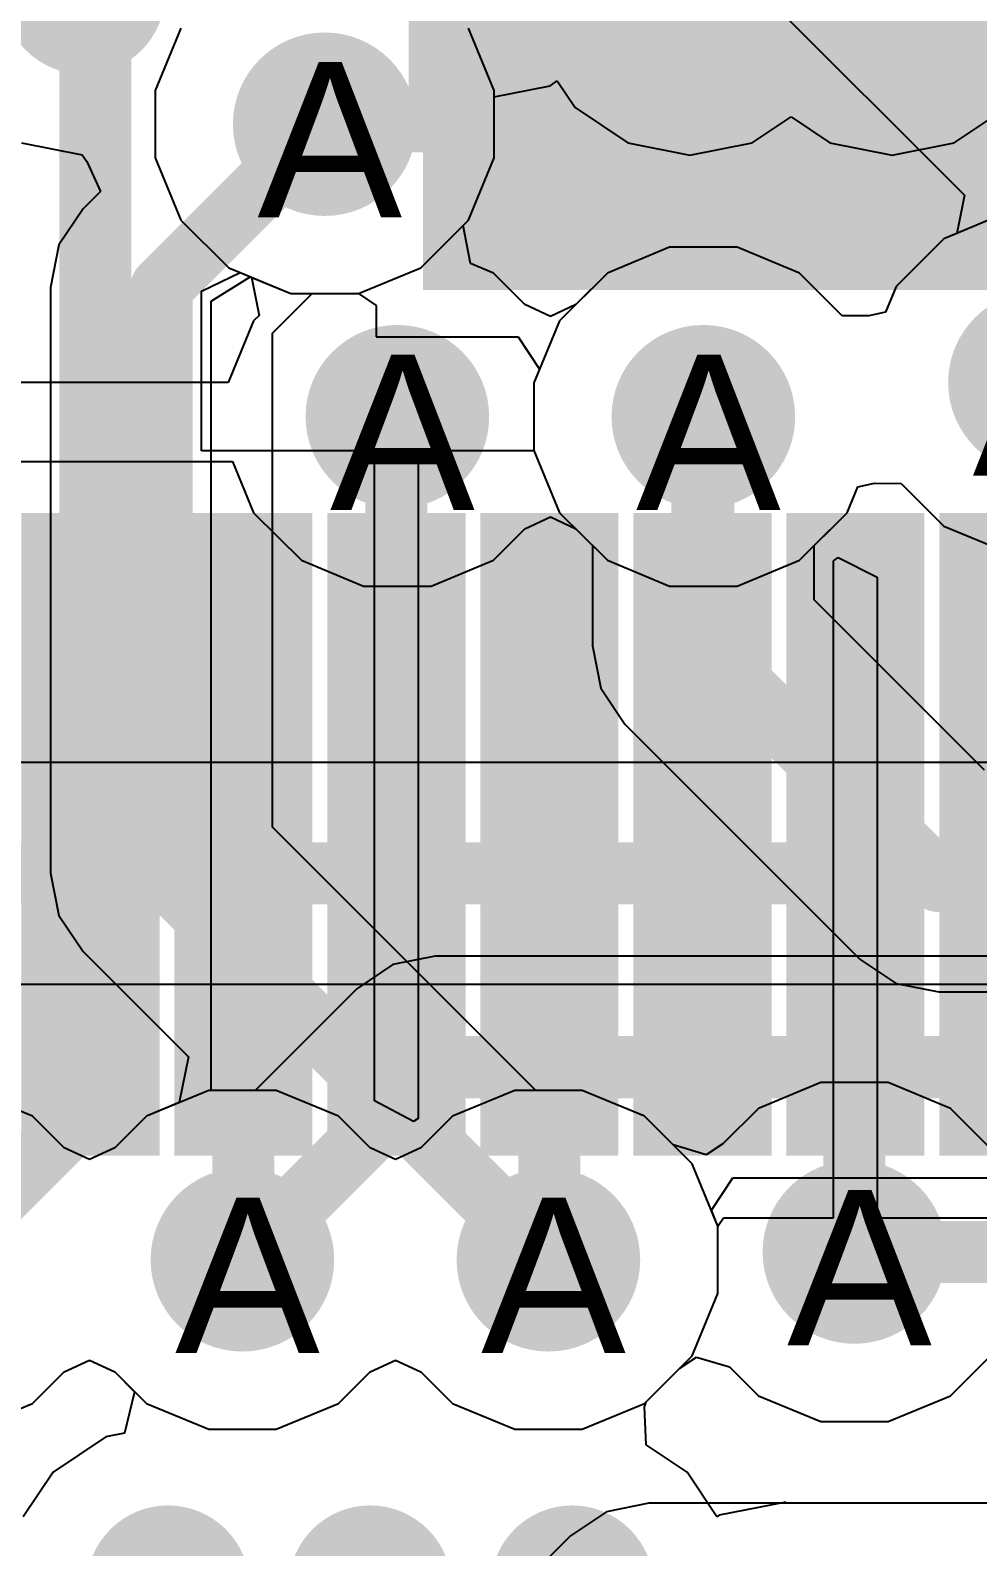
# Model space of a CAD drawing. Header units: inches. Extents: x 0 to 5271, y 0 to 5417.
# Drawn here: x 54.588 to 57.684, y 77.097 to 82.055 of the extents above; entities that cross this region are included whole.
import ezdxf

# ---------------------------------------------------------------- set-up
doc = ezdxf.new("R2010")
doc.units = ezdxf.units.IN
for name, color, linetype in [('Bottom Layer', 5, 'Continuous'), ('Bottom Overlay', 54, 'Continuous'), ('Bottom Paste', 16, 'Continuous'), ('Bottom Solder', 6, 'Continuous'), ('Drill Drawing', 1, 'Continuous'), ('L2_GND1', 16, 'Continuous'), ('L3_SIG1', 76, 'Continuous'), ('L4_PWR', 90, 'Continuous'), ('L5_GND2', 156, 'Continuous'), ('L6_SIG2', 130, 'Continuous'), ('L7_GND3', 216, 'Continuous'), ('Top Layer', 1, 'Continuous'), ('Top Paste', 8, 'Continuous'), ('Top Solder', 216, 'Continuous'), ('Via Holes', 16, 'Continuous')]:
    doc.layers.add(name, color=color, linetype=linetype)
doc.styles.add('Arial', font='', dxfattribs={"height": 0.2})
doc.styles.get('Arial').set_extended_font_data('Arial')

# ---------------------------------------------------------------- blocks, each defined once
blk = doc.blocks.new('AS0B826_S78B_7H_23')
at = {"layer": 'Top Layer'}
for points in [[(-19.4252, 26.381), (-19.0752, 26.381), (-19.0752, 24.381), (-19.4252, 24.381)], [(-18.9254, 26.381), (-18.5754, 26.381), (-18.5754, 24.381), (-18.9254, 24.381)], [(-18.4252, 26.381), (-18.0752, 26.381), (-18.0752, 24.381), (-18.4252, 24.381)], [(-17.9254, 26.381), (-17.5754, 26.381), (-17.5754, 24.381), (-17.9254, 24.381)], [(-17.4252, 26.381), (-17.0752, 26.381), (-17.0752, 24.381), (-17.4252, 24.381)], [(-16.9254, 26.381), (-16.5754, 26.381), (-16.5754, 24.381), (-16.9254, 24.381)], [(-16.4252, 26.381), (-16.0752, 26.381), (-16.0752, 24.381), (-16.4252, 24.381)]]:
    blk.add_hatch(color=1, dxfattribs=at).paths.add_polyline_path(points)
at = {"layer": 'Top Paste'}
for points in [[(-19.4252, 26.381), (-19.0752, 26.381), (-19.0752, 24.381), (-19.4252, 24.381)], [(-18.9254, 26.381), (-18.5754, 26.381), (-18.5754, 24.381), (-18.9254, 24.381)], [(-18.4252, 26.381), (-18.0752, 26.381), (-18.0752, 24.381), (-18.4252, 24.381)], [(-17.9254, 26.381), (-17.5754, 26.381), (-17.5754, 24.381), (-17.9254, 24.381)], [(-17.4252, 26.381), (-17.0752, 26.381), (-17.0752, 24.381), (-17.4252, 24.381)], [(-16.9254, 26.381), (-16.5754, 26.381), (-16.5754, 24.381), (-16.9254, 24.381)], [(-16.4252, 26.381), (-16.0752, 26.381), (-16.0752, 24.381), (-16.4252, 24.381)]]:
    blk.add_hatch(color=8, dxfattribs=at).paths.add_polyline_path(points)
at = {"layer": 'Top Solder'}
for points in [[(-19.476, 26.4318), (-19.0244, 26.4318), (-19.0244, 24.3302), (-19.476, 24.3302)], [(-18.9762, 26.4318), (-18.5246, 26.4318), (-18.5246, 24.3302), (-18.9762, 24.3302)], [(-18.476, 26.4318), (-18.0244, 26.4318), (-18.0244, 24.3302), (-18.476, 24.3302)], [(-17.9762, 26.4318), (-17.5246, 26.4318), (-17.5246, 24.3302), (-17.9762, 24.3302)], [(-17.476, 26.4318), (-17.0244, 26.4318), (-17.0244, 24.3302), (-17.476, 24.3302)], [(-16.9762, 26.4318), (-16.5246, 26.4318), (-16.5246, 24.3302), (-16.9762, 24.3302)], [(-16.476, 26.4318), (-16.0244, 26.4318), (-16.0244, 24.3302), (-16.476, 24.3302)]]:
    blk.add_hatch(color=216, dxfattribs=at).paths.add_polyline_path(points)
blk = doc.blocks.new('0603_4_B_143')
at = {"layer": 'Bottom Layer'}
for points in [[(-1.335, 1.515), (-0.435, 1.515), (-0.435, 0.885), (-1.335, 0.885)], [(0.435, 1.515), (1.335, 1.515), (1.335, 0.885), (0.435, 0.885)], [(-1.335, 0.715), (-0.435, 0.715), (-0.435, 0.085), (-1.335, 0.085)], [(0.435, 0.715), (1.335, 0.715), (1.335, 0.085), (0.435, 0.085)], [(-1.335, -0.085), (-0.435, -0.085), (-0.435, -0.715), (-1.335, -0.715)], [(0.435, -0.085), (1.335, -0.085), (1.335, -0.715), (0.435, -0.715)], [(-1.335, -0.885), (-0.435, -0.885), (-0.435, -1.515), (-1.335, -1.515)], [(0.435, -0.885), (1.335, -0.885), (1.335, -1.515), (0.435, -1.515)]]:
    blk.add_hatch(color=5, dxfattribs=at).paths.add_polyline_path(points)
at = {"layer": 'Bottom Paste'}
for points in [[(-1.335, 1.515), (-0.435, 1.515), (-0.435, 0.885), (-1.335, 0.885)], [(0.435, 1.515), (1.335, 1.515), (1.335, 0.885), (0.435, 0.885)], [(-1.335, 0.715), (-0.435, 0.715), (-0.435, 0.085), (-1.335, 0.085)], [(0.435, 0.715), (1.335, 0.715), (1.335, 0.085), (0.435, 0.085)], [(-1.335, -0.085), (-0.435, -0.085), (-0.435, -0.715), (-1.335, -0.715)], [(0.435, -0.085), (1.335, -0.085), (1.335, -0.715), (0.435, -0.715)], [(-1.335, -0.885), (-0.435, -0.885), (-0.435, -1.515), (-1.335, -1.515)], [(0.435, -0.885), (1.335, -0.885), (1.335, -1.515), (0.435, -1.515)]]:
    blk.add_hatch(color=16, dxfattribs=at).paths.add_polyline_path(points)
at = {"layer": 'Bottom Solder'}
for points in [[(-1.4366, 1.6166), (-0.3334, 1.6166), (-0.3334, 0.7834), (-1.4366, 0.7834)], [(0.3334, 1.6166), (1.4366, 1.6166), (1.4366, 0.7834), (0.3334, 0.7834)], [(-1.4366, 0.8166), (-0.3334, 0.8166), (-0.3334, -0.0166), (-1.4366, -0.0166)], [(0.3334, 0.8166), (1.4366, 0.8166), (1.4366, -0.0166), (0.3334, -0.0166)], [(-1.4366, 0.0166), (-0.3334, 0.0166), (-0.3334, -0.8166), (-1.4366, -0.8166)], [(0.3334, 0.0166), (1.4366, 0.0166), (1.4366, -0.8166), (0.3334, -0.8166)], [(-1.4366, -0.7834), (-0.3334, -0.7834), (-0.3334, -1.6166), (-1.4366, -1.6166)], [(0.3334, -0.7834), (1.4366, -0.7834), (1.4366, -1.6166), (0.3334, -1.6166)]]:
    blk.add_hatch(color=6, dxfattribs=at).paths.add_polyline_path(points)
at = {"layer": 'Bottom Overlay'}
for points in [[(-0.8, 1.6, 0.127, 0.127, 0), (0.8, 1.6, 0.127, 0.127, 0)], [(-1.651, -1.0668, 0.2, 0.2, 0), (-1.524, -1.1938, 0.2, 0.2, 0)], [(-1.651, -1.0668, 0.2, 0.2, 0), (-1.651, -1.3208, 0.2, 0.2, 0)], [(-1.524, -1.1938, 0.2, 0.2, 0), (-1.651, -1.3208, 0.2, 0.2, 0)], [(-0.8, -1.6, 0.127, 0.127, 0), (0.8, -1.6, 0.127, 0.127, 0)]]:
    blk.add_lwpolyline(points, format="xyseb", dxfattribs=at)
for points in [[(-0.8317, 1.6, 0.0635, 0.0635, 1), (-0.7682, 1.6, 0.0635, 0.0635, 1)], [(0.7683, 1.6, 0.0635, 0.0635, 1), (0.8318, 1.6, 0.0635, 0.0635, 1)], [(-1.701, -1.0668, 0.1, 0.1, 1), (-1.601, -1.0668, 0.1, 0.1, 1)], [(-1.701, -1.0668, 0.1, 0.1, 1), (-1.601, -1.0668, 0.1, 0.1, 1)], [(-1.574, -1.1938, 0.1, 0.1, 1), (-1.474, -1.1938, 0.1, 0.1, 1)], [(-1.574, -1.1938, 0.1, 0.1, 1), (-1.474, -1.1938, 0.1, 0.1, 1)], [(-1.701, -1.3208, 0.1, 0.1, 1), (-1.601, -1.3208, 0.1, 0.1, 1)], [(-1.701, -1.3208, 0.1, 0.1, 1), (-1.601, -1.3208, 0.1, 0.1, 1)], [(-0.8317, -1.6, 0.0635, 0.0635, 1), (-0.7682, -1.6, 0.0635, 0.0635, 1)], [(0.7683, -1.6, 0.0635, 0.0635, 1), (0.8318, -1.6, 0.0635, 0.0635, 1)]]:
    blk.add_lwpolyline(points, format="xyseb", close=True, dxfattribs=at)

msp = doc.modelspace()

# ---------------------------------------------------------------- hatches: boundary and pattern name
at = {"layer": 'Bottom Layer'}
h = msp.add_hatch(color=5, dxfattribs=at)
edge = h.paths.add_edge_path()
edge.add_arc((55.5498, 81.7481), 0.3, 0, 360)
h = msp.add_hatch(color=5, dxfattribs=at)
edge = h.paths.add_edge_path()
edge.add_arc((57.8872, 80.9038), 0.3, 0, 360)
h = msp.add_hatch(color=5, dxfattribs=at)
edge = h.paths.add_edge_path()
edge.add_arc((55.7873, 80.7917), 0.3, 0, 360)
h = msp.add_hatch(color=5, dxfattribs=at)
edge = h.paths.add_edge_path()
edge.add_arc((56.7873, 80.7917), 0.3, 0, 360)
h = msp.add_hatch(color=5, dxfattribs=at)
edge = h.paths.add_edge_path()
edge.add_arc((57.2809, 78.0603), 0.3, 0, 360)
h = msp.add_hatch(color=5, dxfattribs=at)
edge = h.paths.add_edge_path()
edge.add_arc((55.2809, 78.0349), 0.3, 0, 360)
h = msp.add_hatch(color=5, dxfattribs=at)
edge = h.paths.add_edge_path()
edge.add_arc((56.2809, 78.0349), 0.3, 0, 360)
at = {"layer": 'L2_GND1'}
h = msp.add_hatch(color=16, dxfattribs=at)
edge = h.paths.add_edge_path()
edge.add_arc((55.5498, 81.7481), 0.3, 0, 360)
h = msp.add_hatch(color=16, dxfattribs=at)
edge = h.paths.add_edge_path()
edge.add_arc((57.8872, 80.9038), 0.3, 0, 360)
h = msp.add_hatch(color=16, dxfattribs=at)
edge = h.paths.add_edge_path()
edge.add_arc((55.7873, 80.7917), 0.3, 0, 360)
h = msp.add_hatch(color=16, dxfattribs=at)
edge = h.paths.add_edge_path()
edge.add_arc((56.7873, 80.7917), 0.3, 0, 360)
h = msp.add_hatch(color=16, dxfattribs=at)
edge = h.paths.add_edge_path()
edge.add_arc((57.2809, 78.0603), 0.3, 0, 360)
h = msp.add_hatch(color=16, dxfattribs=at)
edge = h.paths.add_edge_path()
edge.add_arc((55.2809, 78.0349), 0.3, 0, 360)
h = msp.add_hatch(color=16, dxfattribs=at)
edge = h.paths.add_edge_path()
edge.add_arc((56.2809, 78.0349), 0.3, 0, 360)
at = {"layer": 'L3_SIG1'}
h = msp.add_hatch(color=76, dxfattribs=at)
edge = h.paths.add_edge_path()
edge.add_arc((55.5498, 81.7481), 0.3, 0, 360)
h = msp.add_hatch(color=76, dxfattribs=at)
edge = h.paths.add_edge_path()
edge.add_arc((57.8872, 80.9038), 0.3, 0, 360)
h = msp.add_hatch(color=76, dxfattribs=at)
edge = h.paths.add_edge_path()
edge.add_arc((55.7873, 80.7917), 0.3, 0, 360)
h = msp.add_hatch(color=76, dxfattribs=at)
edge = h.paths.add_edge_path()
edge.add_arc((56.7873, 80.7917), 0.3, 0, 360)
h = msp.add_hatch(color=76, dxfattribs=at)
edge = h.paths.add_edge_path()
edge.add_arc((57.2809, 78.0603), 0.3, 0, 360)
h = msp.add_hatch(color=76, dxfattribs=at)
edge = h.paths.add_edge_path()
edge.add_arc((55.2809, 78.0349), 0.3, 0, 360)
h = msp.add_hatch(color=76, dxfattribs=at)
edge = h.paths.add_edge_path()
edge.add_arc((56.2809, 78.0349), 0.3, 0, 360)
at = {"layer": 'L4_PWR'}
h = msp.add_hatch(color=90, dxfattribs=at)
edge = h.paths.add_edge_path()
edge.add_arc((55.5498, 81.7481), 0.3, 0, 360)
h = msp.add_hatch(color=90, dxfattribs=at)
edge = h.paths.add_edge_path()
edge.add_arc((57.8872, 80.9038), 0.3, 0, 360)
h = msp.add_hatch(color=90, dxfattribs=at)
edge = h.paths.add_edge_path()
edge.add_arc((55.7873, 80.7917), 0.3, 0, 360)
h = msp.add_hatch(color=90, dxfattribs=at)
edge = h.paths.add_edge_path()
edge.add_arc((56.7873, 80.7917), 0.3, 0, 360)
h = msp.add_hatch(color=90, dxfattribs=at)
edge = h.paths.add_edge_path()
edge.add_arc((57.2809, 78.0603), 0.3, 0, 360)
h = msp.add_hatch(color=90, dxfattribs=at)
edge = h.paths.add_edge_path()
edge.add_arc((55.2809, 78.0349), 0.3, 0, 360)
h = msp.add_hatch(color=90, dxfattribs=at)
edge = h.paths.add_edge_path()
edge.add_arc((56.2809, 78.0349), 0.3, 0, 360)
at = {"layer": 'L5_GND2'}
h = msp.add_hatch(color=156, dxfattribs=at)
edge = h.paths.add_edge_path()
edge.add_arc((55.5498, 81.7481), 0.3, 0, 360)
h = msp.add_hatch(color=156, dxfattribs=at)
edge = h.paths.add_edge_path()
edge.add_arc((57.8872, 80.9038), 0.3, 0, 360)
h = msp.add_hatch(color=156, dxfattribs=at)
edge = h.paths.add_edge_path()
edge.add_arc((55.7873, 80.7917), 0.3, 0, 360)
h = msp.add_hatch(color=156, dxfattribs=at)
edge = h.paths.add_edge_path()
edge.add_arc((56.7873, 80.7917), 0.3, 0, 360)
h = msp.add_hatch(color=156, dxfattribs=at)
edge = h.paths.add_edge_path()
edge.add_arc((57.2809, 78.0603), 0.3, 0, 360)
h = msp.add_hatch(color=156, dxfattribs=at)
edge = h.paths.add_edge_path()
edge.add_arc((55.2809, 78.0349), 0.3, 0, 360)
h = msp.add_hatch(color=156, dxfattribs=at)
edge = h.paths.add_edge_path()
edge.add_arc((56.2809, 78.0349), 0.3, 0, 360)
at = {"layer": 'L6_SIG2'}
h = msp.add_hatch(color=130, dxfattribs=at)
edge = h.paths.add_edge_path()
edge.add_arc((55.5498, 81.7481), 0.3, 0, 360)
h = msp.add_hatch(color=130, dxfattribs=at)
edge = h.paths.add_edge_path()
edge.add_arc((57.8872, 80.9038), 0.3, 0, 360)
h = msp.add_hatch(color=130, dxfattribs=at)
edge = h.paths.add_edge_path()
edge.add_arc((55.7873, 80.7917), 0.3, 0, 360)
h = msp.add_hatch(color=130, dxfattribs=at)
edge = h.paths.add_edge_path()
edge.add_arc((56.7873, 80.7917), 0.3, 0, 360)
h = msp.add_hatch(color=130, dxfattribs=at)
edge = h.paths.add_edge_path()
edge.add_arc((57.2809, 78.0603), 0.3, 0, 360)
h = msp.add_hatch(color=130, dxfattribs=at)
edge = h.paths.add_edge_path()
edge.add_arc((55.2809, 78.0349), 0.3, 0, 360)
h = msp.add_hatch(color=130, dxfattribs=at)
edge = h.paths.add_edge_path()
edge.add_arc((56.2809, 78.0349), 0.3, 0, 360)
at = {"layer": 'L7_GND3'}
h = msp.add_hatch(color=216, dxfattribs=at)
edge = h.paths.add_edge_path()
edge.add_arc((55.5498, 81.7481), 0.3, 0, 360)
h = msp.add_hatch(color=216, dxfattribs=at)
edge = h.paths.add_edge_path()
edge.add_arc((57.8872, 80.9038), 0.3, 0, 360)
h = msp.add_hatch(color=216, dxfattribs=at)
edge = h.paths.add_edge_path()
edge.add_arc((55.7873, 80.7917), 0.3, 0, 360)
h = msp.add_hatch(color=216, dxfattribs=at)
edge = h.paths.add_edge_path()
edge.add_arc((56.7873, 80.7917), 0.3, 0, 360)
h = msp.add_hatch(color=216, dxfattribs=at)
edge = h.paths.add_edge_path()
edge.add_arc((57.2809, 78.0603), 0.3, 0, 360)
h = msp.add_hatch(color=216, dxfattribs=at)
edge = h.paths.add_edge_path()
edge.add_arc((55.2809, 78.0349), 0.3, 0, 360)
h = msp.add_hatch(color=216, dxfattribs=at)
edge = h.paths.add_edge_path()
edge.add_arc((56.2809, 78.0349), 0.3, 0, 360)
at = {"layer": 'Top Layer'}
h = msp.add_hatch(color=1, dxfattribs=at)
edge = h.paths.add_edge_path()
edge.add_arc((55.5498, 81.7481), 0.3, 0, 360)
h = msp.add_hatch(color=1, dxfattribs=at)
edge = h.paths.add_edge_path()
edge.add_arc((57.8872, 80.9038), 0.3, 0, 360)
h = msp.add_hatch(color=1, dxfattribs=at)
edge = h.paths.add_edge_path()
edge.add_arc((55.7873, 80.7917), 0.3, 0, 360)
h = msp.add_hatch(color=1, dxfattribs=at)
edge = h.paths.add_edge_path()
edge.add_arc((56.7873, 80.7917), 0.3, 0, 360)
h = msp.add_hatch(color=1, dxfattribs=at)
edge = h.paths.add_edge_path()
edge.add_arc((57.2809, 78.0603), 0.3, 0, 360)
h = msp.add_hatch(color=1, dxfattribs=at)
edge = h.paths.add_edge_path()
edge.add_arc((55.2809, 78.0349), 0.3, 0, 360)
h = msp.add_hatch(color=1, dxfattribs=at)
edge = h.paths.add_edge_path()
edge.add_arc((56.2809, 78.0349), 0.3, 0, 360)
at = {"layer": 'Via Holes'}
h = msp.add_hatch(color=7, dxfattribs=at)
edge = h.paths.add_edge_path()
edge.add_arc((55.5498, 81.7481), 0.15, 0, 360)
h = msp.add_hatch(color=7, dxfattribs=at)
edge = h.paths.add_edge_path()
edge.add_arc((55.7873, 80.7917), 0.15, 0, 360)
h = msp.add_hatch(color=7, dxfattribs=at)
edge = h.paths.add_edge_path()
edge.add_arc((56.7873, 80.7917), 0.15, 0, 360)
h = msp.add_hatch(color=7, dxfattribs=at)
edge = h.paths.add_edge_path()
edge.add_arc((57.2809, 78.0603), 0.15, 0, 360)
h = msp.add_hatch(color=7, dxfattribs=at)
edge = h.paths.add_edge_path()
edge.add_arc((55.2809, 78.0349), 0.15, 0, 360)
h = msp.add_hatch(color=7, dxfattribs=at)
edge = h.paths.add_edge_path()
edge.add_arc((56.2809, 78.0349), 0.15, 0, 360)

# ---------------------------------------------------------------- linework, layer by layer
at = {"layer": 'Bottom Layer'}
for p, q in [((55.1788, 81.1697), (55.3058, 81.2495)), ((55.3058, 81.2495), (55.4396, 81.1941)), ((55.1788, 78.5888), (55.1788, 81.1697)), ((55.4396, 81.1941), (55.66, 81.1941)), ((55.66, 81.1941), (55.7182, 81.1552)), ((55.7182, 81.1552), (55.7182, 81.0532)), ((55.7182, 81.0532), (56.1817, 81.0532)), ((56.1817, 81.0532), (56.2522, 80.9476)), ((56.2522, 80.9476), (56.2333, 80.9019)), ((56.2333, 80.9019), (56.2333, 80.6815)), ((56.2333, 80.6815), (56.3176, 80.4779)), ((57.2917, 80.5619), (57.3467, 80.5741)), ((57.3467, 80.5741), (57.434, 80.5735)), ((57.434, 80.5735), (57.5734, 80.4341)), ((57.2569, 80.4779), (57.2917, 80.5619)), ((56.3176, 80.4779), (56.4735, 80.3221)), ((57.1011, 80.3221), (57.2569, 80.4779)), ((57.5734, 80.4341), (57.777, 80.3498)), ((56.4735, 80.3221), (56.6771, 80.2377)), ((56.8975, 80.2377), (57.1011, 80.3221)), ((56.6771, 80.2377), (56.8975, 80.2377)), ((55.7724, 79), (55.6547, 78.9214)), ((55.9111, 79.0276), (55.7724, 79)), ((57.9155, 79.0276), (55.9111, 79.0276)), ((55.9111, 79.0276), (55.9111, 79.0276)), ((55.6547, 78.9214), (55.3222, 78.5888)), ((55.6547, 78.9214), (55.6547, 78.9214)), ((55.3222, 78.5888), (55.1788, 78.5888)), ((56.8134, 78.1969), (56.884, 78.3025)), ((56.884, 78.3025), (58.0656, 78.3025)), ((56.8349, 78.145), (56.8134, 78.1969)), ((56.8349, 77.9247), (56.8349, 78.145)), ((56.7506, 77.721), (56.8349, 77.9247)), ((54.6979, 77.6684), (54.7809, 77.7069)), ((54.7809, 77.7069), (54.8639, 77.6684)), ((55.6979, 77.6684), (55.7809, 77.7069)), ((55.7809, 77.7069), (55.8639, 77.6684)), ((56.5947, 77.5652), (56.7506, 77.721)), ((54.5947, 77.5652), (54.6979, 77.6684)), ((54.8639, 77.6684), (54.9671, 77.5652)), ((55.5947, 77.5652), (55.6979, 77.6684)), ((55.8639, 77.6684), (55.9671, 77.5652)), ((54.3911, 77.4809), (54.5947, 77.5652)), ((54.9671, 77.5652), (55.1707, 77.4809)), ((55.3911, 77.4809), (55.5947, 77.5652)), ((55.9671, 77.5652), (56.1707, 77.4809)), ((56.3911, 77.4809), (56.5947, 77.5652)), ((55.1707, 77.4809), (55.3911, 77.4809)), ((56.1707, 77.4809), (56.3911, 77.4809))]:
    msp.add_line(p, q, dxfattribs=at)
for points in [[(54.8162, 78.5702, 0.2032, 0.2032, 0), (54.8162, 83.2982, 0.2032, 0.2032, 0)], [(55.5498, 81.7572, 0.2032, 0.2032, 0), (56.2872, 81.7572, 0.2032, 0.2032, 0)], [(55.5498, 81.7481, 0.2032, 0.2032, 0), (55.5498, 81.7572, 0.2032, 0.2032, 0)], [(55.2809, 78.0349, 0.2032, 0.2032, 0), (55.9111, 78.665, 0.2032, 0.2032, 0)], [(55.9111, 78.665, 0.2032, 0.2032, 0), (58.0656, 78.665, 0.2032, 0.2032, 0)], [(54.2809, 78.0349, 0.2032, 0.2032, 0), (54.8162, 78.5702, 0.2032, 0.2032, 0)]]:
    msp.add_lwpolyline(points, format="xyseb", dxfattribs=at)
for points in [[(55.499, 81.7572, 0.1016, 0.1016, 1), (55.6006, 81.7572, 0.1016, 0.1016, 1)], [(55.499, 81.7572, 0.1016, 0.1016, 1), (55.6006, 81.7572, 0.1016, 0.1016, 1)], [(55.499, 81.7481, 0.1016, 0.1016, 1), (55.6006, 81.7481, 0.1016, 0.1016, 1)], [(56.2364, 81.7572, 0.1016, 0.1016, 1), (56.338, 81.7572, 0.1016, 0.1016, 1)], [(55.8603, 78.665, 0.1016, 0.1016, 1), (55.9619, 78.665, 0.1016, 0.1016, 1)], [(55.8603, 78.665, 0.1016, 0.1016, 1), (55.9619, 78.665, 0.1016, 0.1016, 1)], [(54.7654, 78.5702, 0.1016, 0.1016, 1), (54.867, 78.5702, 0.1016, 0.1016, 1)], [(54.7654, 78.5702, 0.1016, 0.1016, 1), (54.867, 78.5702, 0.1016, 0.1016, 1)], [(55.2301, 78.0349, 0.1016, 0.1016, 1), (55.3317, 78.0349, 0.1016, 0.1016, 1)]]:
    msp.add_lwpolyline(points, format="xyseb", close=True, dxfattribs=at)
at = {"layer": 'L2_GND1'}
for p, q in [((55.0801, 82.0619), (54.9958, 81.8583)), ((56.1038, 81.8583), (56.0195, 82.0619)), ((54.9958, 81.8583), (54.9958, 81.6379)), ((56.1038, 81.6379), (56.1038, 81.8583)), ((54.9958, 81.6379), (55.0801, 81.4343)), ((56.0195, 81.4343), (56.1038, 81.6379)), ((55.0801, 81.4343), (55.236, 81.2785)), ((55.8636, 81.2785), (56.0195, 81.4343)), ((57.777, 81.4578), (57.5734, 81.3734)), ((57.5734, 81.3734), (57.4175, 81.2176)), ((56.6771, 81.3457), (56.4735, 81.2614)), ((56.8975, 81.3457), (56.6771, 81.3457)), ((57.1011, 81.2614), (56.8975, 81.3457)), ((55.236, 81.2785), (55.4396, 81.1941)), ((55.66, 81.1941), (55.8636, 81.2785)), ((56.4735, 81.2614), (56.3176, 81.1055)), ((57.2405, 81.122), (57.1011, 81.2614)), ((57.4175, 81.2176), (57.3828, 81.1336)), ((55.4396, 81.1941), (55.66, 81.1941)), ((57.3278, 81.1213), (57.2405, 81.122)), ((57.3828, 81.1336), (57.3278, 81.1213)), ((56.3176, 81.1055), (56.2333, 80.9019)), ((56.2333, 80.9019), (56.2333, 80.6815)), ((56.2333, 80.6815), (56.3176, 80.4779)), ((57.2917, 80.5619), (57.3467, 80.5741)), ((57.3467, 80.5741), (57.434, 80.5735)), ((57.434, 80.5735), (57.5734, 80.4341)), ((57.2569, 80.4779), (57.2917, 80.5619)), ((56.3176, 80.4779), (56.4735, 80.3221)), ((57.1011, 80.3221), (57.2569, 80.4779)), ((57.5734, 80.4341), (57.777, 80.3498)), ((56.4735, 80.3221), (56.6771, 80.2377)), ((56.8975, 80.2377), (57.1011, 80.3221)), ((56.6771, 80.2377), (56.8975, 80.2377)), ((62.6618, 79.6614), (32.1034, 79.6614)), ((31.9532, 78.9362), (62.5116, 78.9362)), ((54.5947, 78.5045), (54.3911, 78.5888)), ((55.1707, 78.5888), (54.9671, 78.5045)), ((55.3911, 78.5888), (55.1707, 78.5888)), ((55.5947, 78.5045), (55.3911, 78.5888)), ((56.1707, 78.5888), (55.9671, 78.5045)), ((56.3911, 78.5888), (56.1707, 78.5888)), ((56.5947, 78.5045), (56.3911, 78.5888)), ((54.6979, 78.4013), (54.5947, 78.5045)), ((54.9671, 78.5045), (54.8639, 78.4013)), ((55.6979, 78.4013), (55.5947, 78.5045)), ((55.9671, 78.5045), (55.8639, 78.4013)), ((56.7506, 78.3487), (56.5947, 78.5045)), ((54.7809, 78.3628), (54.6979, 78.4013)), ((54.8639, 78.4013), (54.7809, 78.3628)), ((55.7809, 78.3628), (55.6979, 78.4013)), ((55.8639, 78.4013), (55.7809, 78.3628)), ((56.8349, 78.145), (56.7506, 78.3487)), ((56.8349, 77.9247), (56.8349, 78.145)), ((56.7506, 77.721), (56.8349, 77.9247)), ((54.6979, 77.6684), (54.7809, 77.7069)), ((54.7809, 77.7069), (54.8639, 77.6684)), ((55.6979, 77.6684), (55.7809, 77.7069)), ((55.7809, 77.7069), (55.8639, 77.6684)), ((56.5947, 77.5652), (56.7506, 77.721)), ((54.5947, 77.5652), (54.6979, 77.6684)), ((54.8639, 77.6684), (54.9671, 77.5652)), ((55.5947, 77.5652), (55.6979, 77.6684)), ((55.8639, 77.6684), (55.9671, 77.5652)), ((54.3911, 77.4809), (54.5947, 77.5652)), ((54.9671, 77.5652), (55.1707, 77.4809)), ((55.3911, 77.4809), (55.5947, 77.5652)), ((55.9671, 77.5652), (56.1707, 77.4809)), ((56.3911, 77.4809), (56.5947, 77.5652)), ((55.1707, 77.4809), (55.3911, 77.4809)), ((56.1707, 77.4809), (56.3911, 77.4809))]:
    msp.add_line(p, q, dxfattribs=at)
msp.add_lwpolyline([(31.9532, 79.2988, 0.2032, 0.2032, 0), (62.6618, 79.2988, 0.2032, 0.2032, 0)], format="xyseb", dxfattribs=at)
at = {"layer": 'L3_SIG1'}
for p, q in [((55.7711, 83.3853), (57.6408, 81.5156)), ((55.0801, 82.0619), (54.9958, 81.8583)), ((56.1038, 81.8583), (56.0195, 82.0619)), ((54.9958, 81.8583), (54.9958, 81.6379)), ((56.1038, 81.6379), (56.1038, 81.8583)), ((54.9958, 81.6379), (55.0801, 81.4343)), ((56.0195, 81.4343), (56.1038, 81.6379)), ((57.6408, 81.5156), (57.616, 81.3911)), ((55.0801, 81.4343), (55.236, 81.2785)), ((55.8636, 81.2785), (56.0195, 81.4343)), ((57.5734, 81.3734), (57.4175, 81.2176)), ((57.616, 81.3911), (57.5734, 81.3734)), ((56.6771, 81.3457), (56.4735, 81.2614)), ((56.8975, 81.3457), (56.6771, 81.3457)), ((57.1011, 81.2614), (56.8975, 81.3457)), ((55.236, 81.2785), (55.4396, 81.1941)), ((55.66, 81.1941), (55.8636, 81.2785)), ((56.4735, 81.2614), (56.3176, 81.1055)), ((57.2405, 81.122), (57.1011, 81.2614)), ((57.4175, 81.2176), (57.3828, 81.1336)), ((55.4396, 81.1941), (55.66, 81.1941)), ((57.3278, 81.1213), (57.2405, 81.122)), ((57.3828, 81.1336), (57.3278, 81.1213)), ((56.3176, 81.1055), (56.2333, 80.9019)), ((56.2333, 80.9019), (56.2333, 80.6815)), ((56.2333, 80.6815), (56.3176, 80.4779)), ((57.2917, 80.5619), (57.3467, 80.5741)), ((57.3467, 80.5741), (57.434, 80.5735)), ((57.434, 80.5735), (57.5734, 80.4341)), ((57.2569, 80.4779), (57.2917, 80.5619)), ((56.3176, 80.4779), (56.4735, 80.3221)), ((57.1011, 80.3221), (57.2569, 80.4779)), ((57.5734, 80.4341), (57.777, 80.3498)), ((56.4735, 80.3221), (56.6771, 80.2377)), ((56.8975, 80.2377), (57.1011, 80.3221)), ((56.6771, 80.2377), (56.8975, 80.2377)), ((54.5947, 78.5045), (54.3911, 78.5888)), ((55.1707, 78.5888), (54.9671, 78.5045)), ((55.3911, 78.5888), (55.1707, 78.5888)), ((55.5947, 78.5045), (55.3911, 78.5888)), ((56.1707, 78.5888), (55.9671, 78.5045)), ((56.3911, 78.5888), (56.1707, 78.5888)), ((56.5947, 78.5045), (56.3911, 78.5888)), ((54.6979, 78.4013), (54.5947, 78.5045)), ((54.9671, 78.5045), (54.8639, 78.4013)), ((55.6979, 78.4013), (55.5947, 78.5045)), ((55.9671, 78.5045), (55.8639, 78.4013)), ((56.7506, 78.3487), (56.5947, 78.5045)), ((54.7809, 78.3628), (54.6979, 78.4013)), ((54.8639, 78.4013), (54.7809, 78.3628)), ((55.7809, 78.3628), (55.6979, 78.4013)), ((55.8639, 78.4013), (55.7809, 78.3628)), ((56.8349, 78.145), (56.7506, 78.3487)), ((56.8349, 77.9247), (56.8349, 78.145)), ((56.7506, 77.721), (56.8349, 77.9247)), ((54.6979, 77.6684), (54.7809, 77.7069)), ((54.7809, 77.7069), (54.8639, 77.6684)), ((55.6979, 77.6684), (55.7809, 77.7069)), ((55.7809, 77.7069), (55.8639, 77.6684)), ((56.5947, 77.5652), (56.7506, 77.721)), ((54.5947, 77.5652), (54.6979, 77.6684)), ((54.8639, 77.6684), (54.9671, 77.5652)), ((55.5947, 77.5652), (55.6979, 77.6684)), ((55.8639, 77.6684), (55.9671, 77.5652)), ((54.3911, 77.4809), (54.5947, 77.5652)), ((54.9671, 77.5652), (55.1707, 77.4809)), ((55.3911, 77.4809), (55.5947, 77.5652)), ((55.9671, 77.5652), (56.1707, 77.4809)), ((56.3911, 77.4809), (56.5947, 77.5652)), ((55.1707, 77.4809), (55.3911, 77.4809)), ((56.1707, 77.4809), (56.3911, 77.4809))]:
    msp.add_line(p, q, dxfattribs=at)
msp.add_lwpolyline([(54.2636, 85.4055, 0.2032, 0.2032, 0), (71.9782, 67.691, 0.2032, 0.2032, 0)], format="xyseb", dxfattribs=at)
at = {"layer": 'L4_PWR'}
for p, q in [((55.0801, 82.0619), (54.9958, 81.8583)), ((56.1038, 81.8583), (56.0195, 82.0619)), ((54.9958, 81.8583), (54.9958, 81.6379)), ((56.1038, 81.6379), (56.1038, 81.8583)), ((54.9958, 81.6379), (55.0801, 81.4343)), ((56.0195, 81.4343), (56.1038, 81.6379)), ((55.0801, 81.4343), (55.236, 81.2785)), ((56.0019, 81.4168), (56.0195, 81.4343)), ((56.0267, 81.2922), (56.0019, 81.4168)), ((57.777, 81.4578), (57.5734, 81.3734)), ((57.5734, 81.3734), (57.4175, 81.2176)), ((56.6771, 81.3457), (56.4735, 81.2614)), ((56.8975, 81.3457), (56.6771, 81.3457)), ((57.1011, 81.2614), (56.8975, 81.3457)), ((55.236, 81.2785), (55.3104, 81.2476)), ((56.1011, 81.2614), (56.0267, 81.2922)), ((55.3104, 81.2476), (55.3352, 81.1231)), ((56.2043, 81.1582), (56.1011, 81.2614)), ((56.4735, 81.2614), (56.3703, 81.1582)), ((57.2405, 81.122), (57.1011, 81.2614)), ((57.4175, 81.2176), (57.3828, 81.1336)), ((55.3352, 81.1231), (55.3176, 81.1055)), ((56.2873, 81.1196), (56.2043, 81.1582)), ((56.3703, 81.1582), (56.2873, 81.1196)), ((57.3278, 81.1213), (57.2405, 81.122)), ((57.3828, 81.1336), (57.3278, 81.1213)), ((55.3176, 81.1055), (55.2341, 80.904)), ((55.2341, 80.904), (54.3406, 80.904)), ((54.3263, 80.645), (55.2484, 80.645)), ((55.2484, 80.645), (55.3176, 80.4779)), ((57.2917, 80.5619), (57.3467, 80.5741)), ((57.3467, 80.5741), (57.434, 80.5735)), ((57.434, 80.5735), (57.5734, 80.4341)), ((57.2569, 80.4779), (57.2917, 80.5619)), ((55.3176, 80.4779), (55.4735, 80.3221)), ((57.1011, 80.3221), (57.2569, 80.4779)), ((56.1011, 80.3221), (56.2043, 80.4253)), ((56.2043, 80.4253), (56.2873, 80.4638)), ((56.2873, 80.4638), (56.3703, 80.4253)), ((56.3703, 80.4253), (56.4735, 80.3221)), ((57.5734, 80.4341), (57.777, 80.3498)), ((55.4735, 80.3221), (55.6771, 80.2377)), ((55.8975, 80.2377), (56.1011, 80.3221)), ((56.4735, 80.3221), (56.6771, 80.2377)), ((56.8975, 80.2377), (57.1011, 80.3221)), ((55.6771, 80.2377), (55.8975, 80.2377)), ((56.6771, 80.2377), (56.8975, 80.2377)), ((54.5947, 78.5045), (54.3911, 78.5888)), ((55.1707, 78.5888), (54.9671, 78.5045)), ((55.3911, 78.5888), (55.1707, 78.5888)), ((55.5947, 78.5045), (55.3911, 78.5888)), ((56.1707, 78.5888), (55.9671, 78.5045)), ((56.3911, 78.5888), (56.1707, 78.5888)), ((56.5947, 78.5045), (56.3911, 78.5888)), ((57.1707, 78.6142), (56.9671, 78.5299)), ((57.3911, 78.6142), (57.1707, 78.6142)), ((57.5947, 78.5299), (57.3911, 78.6142)), ((54.6979, 78.4013), (54.5947, 78.5045)), ((54.9671, 78.5045), (54.8639, 78.4013)), ((55.6979, 78.4013), (55.5947, 78.5045)), ((55.9671, 78.5045), (55.8639, 78.4013)), ((56.6888, 78.4104), (56.5947, 78.5045)), ((56.9671, 78.5299), (56.8512, 78.414)), ((57.7506, 78.3741), (57.5947, 78.5299)), ((54.7809, 78.3628), (54.6979, 78.4013)), ((54.8639, 78.4013), (54.7809, 78.3628)), ((55.7809, 78.3628), (55.6979, 78.4013)), ((55.8639, 78.4013), (55.7809, 78.3628)), ((56.7964, 78.3785), (56.6888, 78.4104)), ((56.8512, 78.414), (56.7964, 78.3785)), ((57.5947, 77.5906), (57.7506, 77.7464)), ((54.6979, 77.6684), (54.7809, 77.7069)), ((54.7809, 77.7069), (54.8639, 77.6684)), ((55.6979, 77.6684), (55.7809, 77.7069)), ((55.7809, 77.7069), (55.8639, 77.6684)), ((56.7106, 77.6811), (56.7654, 77.7166)), ((56.7654, 77.7166), (56.873, 77.6847)), ((54.5947, 77.5652), (54.6979, 77.6684)), ((54.8639, 77.6684), (54.9671, 77.5652)), ((55.5947, 77.5652), (55.6979, 77.6684)), ((55.8639, 77.6684), (55.9671, 77.5652)), ((56.5947, 77.5652), (56.7106, 77.6811)), ((56.873, 77.6847), (56.9671, 77.5906)), ((54.3911, 77.4809), (54.5947, 77.5652)), ((54.9671, 77.5652), (55.1707, 77.4809)), ((55.3911, 77.4809), (55.5947, 77.5652)), ((55.9671, 77.5652), (56.1707, 77.4809)), ((56.3911, 77.4809), (56.5947, 77.5652)), ((56.9671, 77.5906), (57.1707, 77.5063)), ((57.3911, 77.5063), (57.5947, 77.5906)), ((57.1707, 77.5063), (57.3911, 77.5063)), ((55.1707, 77.4809), (55.3911, 77.4809)), ((56.1707, 77.4809), (56.3911, 77.4809))]:
    msp.add_line(p, q, dxfattribs=at)
at = {"layer": 'L5_GND2'}
for p, q in [((55.0801, 82.0619), (54.9958, 81.8583)), ((56.1038, 81.8583), (56.0195, 82.0619)), ((54.9958, 81.8583), (54.9958, 81.6379)), ((56.1038, 81.6379), (56.1038, 81.8583)), ((54.9958, 81.6379), (55.0801, 81.4343)), ((56.0195, 81.4343), (56.1038, 81.6379)), ((55.0801, 81.4343), (55.236, 81.2785)), ((55.8636, 81.2785), (56.0195, 81.4343)), ((57.777, 81.4578), (57.5734, 81.3734)), ((57.5734, 81.3734), (57.4175, 81.2176)), ((56.6771, 81.3457), (56.4735, 81.2614)), ((56.8975, 81.3457), (56.6771, 81.3457)), ((57.1011, 81.2614), (56.8975, 81.3457)), ((55.236, 81.2785), (55.4396, 81.1941)), ((55.66, 81.1941), (55.8636, 81.2785)), ((56.4735, 81.2614), (56.3176, 81.1055)), ((57.2405, 81.122), (57.1011, 81.2614)), ((57.4175, 81.2176), (57.3828, 81.1336)), ((55.4396, 81.1941), (55.66, 81.1941)), ((57.3278, 81.1213), (57.2405, 81.122)), ((57.3828, 81.1336), (57.3278, 81.1213)), ((56.3176, 81.1055), (56.2333, 80.9019)), ((56.2333, 80.9019), (56.2333, 80.6815)), ((56.2333, 80.6815), (56.3176, 80.4779)), ((57.2917, 80.5619), (57.3467, 80.5741)), ((57.3467, 80.5741), (57.434, 80.5735)), ((57.434, 80.5735), (57.5734, 80.4341)), ((57.2569, 80.4779), (57.2917, 80.5619)), ((56.3176, 80.4779), (56.4247, 80.3708)), ((57.1499, 80.3708), (57.2569, 80.4779)), ((57.5734, 80.4341), (57.777, 80.3498)), ((56.4247, 80.3708), (56.4247, 80.0425)), ((57.1499, 80.1927), (57.1499, 80.3708)), ((57.7066, 79.636), (57.1499, 80.1927)), ((56.4247, 80.0425), (56.4247, 80.0425)), ((56.4247, 80.0425), (56.4523, 79.9038)), ((56.4523, 79.9038), (56.5309, 79.7861)), ((56.5309, 79.7861), (57.3, 79.017)), ((57.3, 79.017), (57.3, 79.017)), ((57.3, 79.017), (57.4177, 78.9384)), ((57.4177, 78.9384), (57.5564, 78.9108)), ((57.5564, 78.9108), (57.5564, 78.9108)), ((57.5564, 78.9108), (61.0638, 78.9108)), ((54.5947, 78.5045), (54.3911, 78.5888)), ((55.1707, 78.5888), (54.9671, 78.5045)), ((55.3911, 78.5888), (55.1707, 78.5888)), ((55.5947, 78.5045), (55.3911, 78.5888)), ((56.1707, 78.5888), (55.9671, 78.5045)), ((56.3911, 78.5888), (56.1707, 78.5888)), ((56.5947, 78.5045), (56.3911, 78.5888)), ((54.6979, 78.4013), (54.5947, 78.5045)), ((54.9671, 78.5045), (54.8639, 78.4013)), ((55.6979, 78.4013), (55.5947, 78.5045)), ((55.9671, 78.5045), (55.8639, 78.4013)), ((56.7506, 78.3487), (56.5947, 78.5045)), ((54.7809, 78.3628), (54.6979, 78.4013)), ((54.8639, 78.4013), (54.7809, 78.3628)), ((55.7809, 78.3628), (55.6979, 78.4013)), ((55.8639, 78.4013), (55.7809, 78.3628)), ((56.8349, 78.145), (56.7506, 78.3487)), ((56.8349, 77.9247), (56.8349, 78.145)), ((56.7506, 77.721), (56.8349, 77.9247)), ((54.6979, 77.6684), (54.7809, 77.7069)), ((54.7809, 77.7069), (54.8639, 77.6684)), ((55.6979, 77.6684), (55.7809, 77.7069)), ((55.7809, 77.7069), (55.8639, 77.6684)), ((56.5947, 77.5652), (56.7506, 77.721)), ((54.5947, 77.5652), (54.6979, 77.6684)), ((54.8639, 77.6684), (54.9671, 77.5652)), ((55.5947, 77.5652), (55.6979, 77.6684)), ((55.8639, 77.6684), (55.9671, 77.5652)), ((54.3911, 77.4809), (54.5947, 77.5652)), ((54.9671, 77.5652), (55.1707, 77.4809)), ((55.3911, 77.4809), (55.5947, 77.5652)), ((55.9671, 77.5652), (56.1707, 77.4809)), ((56.3911, 77.4809), (56.5947, 77.5652)), ((55.1707, 77.4809), (55.3911, 77.4809)), ((56.1707, 77.4809), (56.3911, 77.4809))]:
    msp.add_line(p, q, dxfattribs=at)
for points in [[(56.7873, 80.0425, 0.2032, 0.2032, 0), (56.7873, 80.7917, 0.2032, 0.2032, 0)], [(56.7873, 80.0425, 0.2032, 0.2032, 0), (57.5564, 79.2734, 0.2032, 0.2032, 0)], [(57.5564, 79.2734, 0.2032, 0.2032, 0), (61.214, 79.2734, 0.2032, 0.2032, 0)]]:
    msp.add_lwpolyline(points, format="xyseb", dxfattribs=at)
for points in [[(56.7365, 80.7917, 0.1016, 0.1016, 1), (56.8381, 80.7917, 0.1016, 0.1016, 1)], [(56.7365, 80.0425, 0.1016, 0.1016, 1), (56.8381, 80.0425, 0.1016, 0.1016, 1)], [(56.7365, 80.0425, 0.1016, 0.1016, 1), (56.8381, 80.0425, 0.1016, 0.1016, 1)], [(57.5056, 79.2734, 0.1016, 0.1016, 1), (57.6072, 79.2734, 0.1016, 0.1016, 1)], [(57.5056, 79.2734, 0.1016, 0.1016, 1), (57.6072, 79.2734, 0.1016, 0.1016, 1)]]:
    msp.add_lwpolyline(points, format="xyseb", close=True, dxfattribs=at)
at = {"layer": 'L6_SIG2'}
for p, q in [((56.1038, 81.8375), (56.2864, 81.8738)), ((56.2864, 81.8738), (56.31, 81.8896)), ((56.31, 81.8896), (56.3682, 81.8025)), ((56.1038, 81.6379), (56.1038, 81.8375)), ((56.3682, 81.8025), (56.5404, 81.6874)), ((56.9468, 81.6874), (57.0738, 81.7723)), ((57.0738, 81.7723), (57.2008, 81.6874)), ((57.6072, 81.6874), (57.7342, 81.7723)), ((54.5592, 81.6874), (54.7573, 81.648)), ((56.5404, 81.6874), (56.7436, 81.647)), ((56.7436, 81.647), (56.9468, 81.6874)), ((57.2008, 81.6874), (57.404, 81.647)), ((57.404, 81.647), (57.6072, 81.6874)), ((54.7573, 81.648), (54.7721, 81.6261)), ((54.7721, 81.6261), (54.8173, 81.5284)), ((56.0195, 81.4343), (56.1038, 81.6379)), ((54.8173, 81.5284), (54.76, 81.4711)), ((54.76, 81.4711), (54.6814, 81.3535)), ((55.8636, 81.2785), (56.0195, 81.4343)), ((57.777, 81.4578), (57.5734, 81.3734)), ((57.5734, 81.3734), (57.4175, 81.2176)), ((54.6814, 81.3535), (54.6538, 81.2147)), ((56.6771, 81.3457), (56.4735, 81.2614)), ((56.8975, 81.3457), (56.6771, 81.3457)), ((57.1011, 81.2614), (56.8975, 81.3457)), ((55.66, 81.1941), (55.8636, 81.2785)), ((56.4735, 81.2614), (56.3176, 81.1055)), ((57.2405, 81.122), (57.1011, 81.2614)), ((57.4175, 81.2176), (57.3828, 81.1336)), ((54.6538, 81.2147), (54.6538, 81.2147)), ((54.6538, 81.2147), (54.6538, 79.2994)), ((55.379, 81.0645), (55.5085, 81.1941)), ((55.5085, 81.1941), (55.66, 81.1941)), ((57.3278, 81.1213), (57.2405, 81.122)), ((57.3828, 81.1336), (57.3278, 81.1213)), ((56.3176, 81.1055), (56.2333, 80.9019)), ((55.379, 79.4495), (55.379, 81.0645)), ((56.2333, 80.9019), (56.2333, 80.6815)), ((56.2333, 80.6815), (56.3176, 80.4779)), ((57.2917, 80.5619), (57.3467, 80.5741)), ((57.3467, 80.5741), (57.434, 80.5735)), ((57.434, 80.5735), (57.5734, 80.4341)), ((57.2569, 80.4779), (57.2917, 80.5619)), ((56.3176, 80.4779), (56.4735, 80.3221)), ((57.1011, 80.3221), (57.2569, 80.4779)), ((57.5734, 80.4341), (57.777, 80.3498)), ((56.4735, 80.3221), (56.6771, 80.2377)), ((56.8975, 80.2377), (57.1011, 80.3221)), ((56.6771, 80.2377), (56.8975, 80.2377)), ((56.2397, 78.5888), (55.379, 79.4495)), ((54.6538, 79.2994), (54.6538, 79.2994)), ((54.6538, 79.2994), (54.6814, 79.1606)), ((54.6814, 79.1606), (54.76, 79.043)), ((54.76, 79.043), (55.1042, 78.6988)), ((55.1042, 78.6988), (55.0744, 78.549)), ((54.5947, 78.5045), (54.3911, 78.5888)), ((56.3911, 78.5888), (56.2397, 78.5888)), ((56.5947, 78.5045), (56.3911, 78.5888)), ((55.0744, 78.549), (54.9671, 78.5045)), ((54.6979, 78.4013), (54.5947, 78.5045)), ((54.9671, 78.5045), (54.8639, 78.4013)), ((56.7506, 78.3487), (56.5947, 78.5045)), ((54.7809, 78.3628), (54.6979, 78.4013)), ((54.8639, 78.4013), (54.7809, 78.3628)), ((56.8349, 78.145), (56.7506, 78.3487)), ((56.8349, 77.9247), (56.8349, 78.145)), ((56.7506, 77.721), (56.8349, 77.9247)), ((54.6979, 77.6684), (54.7809, 77.7069)), ((54.7809, 77.7069), (54.8639, 77.6684)), ((56.6005, 77.5709), (56.7506, 77.721)), ((54.5947, 77.5652), (54.6979, 77.6684)), ((54.8639, 77.6684), (54.9286, 77.6037)), ((54.9286, 77.6037), (54.8958, 77.4677)), ((54.3911, 77.4809), (54.5947, 77.5652)), ((56.5952, 77.5536), (56.5957, 77.5567)), ((56.6002, 77.43), (56.5952, 77.5536)), ((56.5957, 77.5567), (56.6005, 77.5709)), ((54.8348, 77.4556), (54.6625, 77.3405)), ((54.8958, 77.4677), (54.8348, 77.4556)), ((56.7341, 77.3405), (56.6002, 77.43)), ((54.6625, 77.3405), (54.5649, 77.1944)), ((56.8318, 77.1944), (56.7341, 77.3405)), ((56.8392, 77.1994), (56.8318, 77.1944)), ((57.0572, 77.2428), (56.8392, 77.1994)), ((57.0572, 77.2388), (57.0572, 77.2428)), ((57.7447, 77.2388), (57.0572, 77.2388))]:
    msp.add_line(p, q, dxfattribs=at)
for points in [[(54.9275, 82.1779, 0.2032, 0.2032, -1), (54.5973, 82.1779, 0.2032, 0.2032, 0)], [(56.9087, 82.1779, 0.2032, 0.2032, -1), (56.5785, 82.1779, 0.2032, 0.2032, 0)], [(57.5691, 82.1779, 0.2032, 0.2032, -1), (57.2389, 82.1779, 0.2032, 0.2032, 0)], [(55.0164, 81.2147, 0.2032, 0.2032, 0), (55.5498, 81.7481, 0.2032, 0.2032, 0)], [(55.0164, 79.2994, 0.2032, 0.2032, 0), (55.0164, 81.2147, 0.2032, 0.2032, 0)], [(55.0164, 79.2994, 0.2032, 0.2032, 0), (56.2809, 78.0349, 0.2032, 0.2032, 0)], [(54.8728, 76.9651, 0.2032, 0.2032, -1), (55.203, 76.9651, 0.2032, 0.2032, 0)], [(55.5332, 76.9651, 0.2032, 0.2032, -1), (55.8634, 76.9651, 0.2032, 0.2032, 0)], [(56.1936, 76.9651, 0.2032, 0.2032, -1), (56.5238, 76.9651, 0.2032, 0.2032, 0)]]:
    msp.add_lwpolyline(points, format="xyseb", dxfattribs=at)
for points in [[(55.499, 81.7481, 0.1016, 0.1016, 1), (55.6006, 81.7481, 0.1016, 0.1016, 1)], [(54.9656, 81.2147, 0.1016, 0.1016, 1), (55.0672, 81.2147, 0.1016, 0.1016, 1)], [(54.9656, 81.2147, 0.1016, 0.1016, 1), (55.0672, 81.2147, 0.1016, 0.1016, 1)], [(54.9656, 79.2994, 0.1016, 0.1016, 1), (55.0672, 79.2994, 0.1016, 0.1016, 1)], [(54.9656, 79.2994, 0.1016, 0.1016, 1), (55.0672, 79.2994, 0.1016, 0.1016, 1)], [(56.2301, 78.0349, 0.1016, 0.1016, 1), (56.3317, 78.0349, 0.1016, 0.1016, 1)]]:
    msp.add_lwpolyline(points, format="xyseb", close=True, dxfattribs=at)
at = {"layer": 'L7_GND3'}
for p, q in [((55.0801, 82.0619), (54.9958, 81.8583)), ((56.1038, 81.8583), (56.0195, 82.0619)), ((54.9958, 81.8583), (54.9958, 81.6379)), ((56.1038, 81.6379), (56.1038, 81.8583)), ((54.9958, 81.6379), (55.0801, 81.4343)), ((56.0195, 81.4343), (56.1038, 81.6379)), ((55.0801, 81.4343), (55.236, 81.2785)), ((55.8636, 81.2785), (56.0195, 81.4343)), ((57.777, 81.4578), (57.5734, 81.3734)), ((57.5734, 81.3734), (57.4175, 81.2176)), ((56.6771, 81.3457), (56.4735, 81.2614)), ((56.8975, 81.3457), (56.6771, 81.3457)), ((57.1011, 81.2614), (56.8975, 81.3457)), ((55.236, 81.2785), (55.4396, 81.1941)), ((55.66, 81.1941), (55.8636, 81.2785)), ((56.4735, 81.2614), (56.3176, 81.1055)), ((57.2405, 81.122), (57.1011, 81.2614)), ((57.4175, 81.2176), (57.3828, 81.1336)), ((55.4396, 81.1941), (55.66, 81.1941)), ((57.3278, 81.1213), (57.2405, 81.122)), ((57.3828, 81.1336), (57.3278, 81.1213)), ((56.3176, 81.1055), (56.2333, 80.9019)), ((56.2333, 80.9019), (56.2333, 80.6815)), ((56.2333, 80.6815), (56.3176, 80.4779)), ((57.2917, 80.5619), (57.3467, 80.5741)), ((57.3467, 80.5741), (57.434, 80.5735)), ((57.434, 80.5735), (57.5734, 80.4341)), ((57.2569, 80.4779), (57.2917, 80.5619)), ((56.3176, 80.4779), (56.4735, 80.3221)), ((57.1011, 80.3221), (57.2569, 80.4779)), ((57.5734, 80.4341), (57.777, 80.3498)), ((56.4735, 80.3221), (56.6771, 80.2377)), ((56.8975, 80.2377), (57.1011, 80.3221)), ((56.6771, 80.2377), (56.8975, 80.2377)), ((54.5947, 78.5045), (54.3911, 78.5888)), ((55.1707, 78.5888), (54.9671, 78.5045)), ((55.3911, 78.5888), (55.1707, 78.5888)), ((55.5947, 78.5045), (55.3911, 78.5888)), ((56.1707, 78.5888), (55.9671, 78.5045)), ((56.3911, 78.5888), (56.1707, 78.5888)), ((56.5947, 78.5045), (56.3911, 78.5888)), ((54.6979, 78.4013), (54.5947, 78.5045)), ((54.9671, 78.5045), (54.8639, 78.4013)), ((55.6979, 78.4013), (55.5947, 78.5045)), ((55.9671, 78.5045), (55.8639, 78.4013)), ((56.7506, 78.3487), (56.5947, 78.5045)), ((54.7809, 78.3628), (54.6979, 78.4013)), ((54.8639, 78.4013), (54.7809, 78.3628)), ((55.7809, 78.3628), (55.6979, 78.4013)), ((55.8639, 78.4013), (55.7809, 78.3628)), ((56.8349, 78.145), (56.7506, 78.3487)), ((56.8349, 77.9247), (56.8349, 78.145)), ((56.7506, 77.721), (56.8349, 77.9247)), ((54.6979, 77.6684), (54.7809, 77.7069)), ((54.7809, 77.7069), (54.8639, 77.6684)), ((55.6979, 77.6684), (55.7809, 77.7069)), ((55.7809, 77.7069), (55.8639, 77.6684)), ((56.5947, 77.5652), (56.7506, 77.721)), ((54.5947, 77.5652), (54.6979, 77.6684)), ((54.8639, 77.6684), (54.9671, 77.5652)), ((55.5947, 77.5652), (55.6979, 77.6684)), ((55.8639, 77.6684), (55.9671, 77.5652)), ((54.3911, 77.4809), (54.5947, 77.5652)), ((54.9671, 77.5652), (55.1707, 77.4809)), ((55.3911, 77.4809), (55.5947, 77.5652)), ((55.9671, 77.5652), (56.1707, 77.4809)), ((56.3911, 77.4809), (56.5947, 77.5652)), ((55.1707, 77.4809), (55.3911, 77.4809)), ((56.1707, 77.4809), (56.3911, 77.4809))]:
    msp.add_line(p, q, dxfattribs=at)
at = {"layer": 'Top Layer'}
for p, q in [((56.1038, 81.8583), (56.0195, 82.0619)), ((56.1038, 81.6379), (56.1038, 81.8583)), ((56.0195, 81.4343), (56.1038, 81.6379)), ((55.8636, 81.2785), (56.0195, 81.4343)), ((57.777, 81.4578), (57.5734, 81.3734)), ((57.5734, 81.3734), (57.4175, 81.2176)), ((56.6771, 81.3457), (56.4735, 81.2614)), ((56.8975, 81.3457), (56.6771, 81.3457)), ((57.1011, 81.2614), (56.8975, 81.3457)), ((55.66, 81.1941), (55.8636, 81.2785)), ((55.1467, 81.2019), (55.2737, 81.2629)), ((55.2737, 81.2629), (55.4396, 81.1941)), ((56.4735, 81.2614), (56.3176, 81.1055)), ((57.2405, 81.122), (57.1011, 81.2614)), ((57.4175, 81.2176), (57.3828, 81.1336)), ((55.1467, 80.68), (55.1467, 81.2019)), ((55.4396, 81.1941), (55.66, 81.1941)), ((57.3278, 81.1213), (57.2405, 81.122)), ((57.3828, 81.1336), (57.3278, 81.1213)), ((56.3176, 81.1055), (56.2333, 80.9019)), ((56.2333, 80.9019), (56.2333, 80.6815)), ((55.713, 80.68), (55.1467, 80.68)), ((55.713, 78.5549), (55.713, 80.68)), ((56.2322, 80.68), (55.855, 80.68)), ((55.855, 80.68), (55.855, 78.497)), ((56.2333, 80.6815), (56.2322, 80.68)), ((57.2131, 80.3205), (57.2281, 80.3315)), ((57.2281, 80.3315), (57.3551, 80.2669)), ((57.2131, 78.172), (57.2131, 80.3205)), ((57.3551, 80.2669), (57.3551, 78.172)), ((55.84, 78.487), (55.713, 78.5549)), ((55.855, 78.497), (55.84, 78.487)), ((56.8349, 78.145), (56.8529, 78.172)), ((56.8349, 77.9247), (56.8349, 78.145)), ((56.8529, 78.172), (57.2131, 78.172)), ((57.3551, 78.172), (61.713, 78.172)), ((56.7506, 77.721), (56.8349, 77.9247)), ((54.6979, 77.6684), (54.7809, 77.7069)), ((54.7809, 77.7069), (54.8639, 77.6684)), ((55.6979, 77.6684), (55.7809, 77.7069)), ((55.7809, 77.7069), (55.8639, 77.6684)), ((56.5947, 77.5652), (56.7506, 77.721)), ((54.5947, 77.5652), (54.6979, 77.6684)), ((54.8639, 77.6684), (54.9671, 77.5652)), ((55.5947, 77.5652), (55.6979, 77.6684)), ((55.8639, 77.6684), (55.9671, 77.5652)), ((54.3911, 77.4809), (54.5947, 77.5652)), ((54.9671, 77.5652), (55.1707, 77.4809)), ((55.3911, 77.4809), (55.5947, 77.5652)), ((55.9671, 77.5652), (56.1707, 77.4809)), ((56.3911, 77.4809), (56.5947, 77.5652)), ((55.1707, 77.4809), (55.3911, 77.4809)), ((56.1707, 77.4809), (56.3911, 77.4809)), ((56.4704, 77.2112), (56.3528, 77.1326)), ((56.6091, 77.2388), (56.4704, 77.2112)), ((58.3293, 77.2388), (56.6091, 77.2388)), ((56.6091, 77.2388), (56.6091, 77.2388)), ((56.3528, 77.1326), (55.2781, 76.0579)), ((56.3528, 77.1326), (56.3528, 77.1326))]:
    msp.add_line(p, q, dxfattribs=at)
for points in [[(54.7841, 79.426, 0.2032, 0.2032, 0), (54.7841, 83.0617, 0.2032, 0.2032, 0)], [(55.7841, 79.426, 0.2032, 0.2032, 0), (55.7841, 80.7917, 0.2032, 0.2032, 0)], [(56.7841, 79.426, 0.2032, 0.2032, 0), (56.7841, 80.7917, 0.2032, 0.2032, 0)], [(55.284, 78.0349, 0.2032, 0.2032, 0), (55.284, 79.426, 0.2032, 0.2032, 0)], [(56.284, 78.0349, 0.2032, 0.2032, 0), (56.284, 79.426, 0.2032, 0.2032, 0)], [(57.2809, 78.0603, 0.2032, 0.2032, 0), (57.2809, 79.4229, 0.2032, 0.2032, 0)], [(57.2809, 78.0603, 0.2032, 0.2032, 0), (61.6091, 78.0603, 0.2032, 0.2032, 0)]]:
    msp.add_lwpolyline(points, format="xyseb", dxfattribs=at)
for points in [[(55.7333, 80.7917, 0.1016, 0.1016, 1), (55.8349, 80.7917, 0.1016, 0.1016, 1)], [(56.7333, 80.7917, 0.1016, 0.1016, 1), (56.8349, 80.7917, 0.1016, 0.1016, 1)], [(54.7333, 79.426, 0.1016, 0.1016, 1), (54.8349, 79.426, 0.1016, 0.1016, 1)], [(55.2332, 79.426, 0.1016, 0.1016, 1), (55.3348, 79.426, 0.1016, 0.1016, 1)], [(55.7333, 79.426, 0.1016, 0.1016, 1), (55.8349, 79.426, 0.1016, 0.1016, 1)], [(56.2332, 79.426, 0.1016, 0.1016, 1), (56.3348, 79.426, 0.1016, 0.1016, 1)], [(56.7333, 79.426, 0.1016, 0.1016, 1), (56.8349, 79.426, 0.1016, 0.1016, 1)], [(57.2301, 79.4229, 0.1016, 0.1016, 1), (57.3317, 79.4229, 0.1016, 0.1016, 1)], [(57.2301, 78.0603, 0.1016, 0.1016, 1), (57.3317, 78.0603, 0.1016, 0.1016, 1)], [(57.2301, 78.0603, 0.1016, 0.1016, 1), (57.3317, 78.0603, 0.1016, 0.1016, 1)], [(55.2332, 78.0349, 0.1016, 0.1016, 1), (55.3348, 78.0349, 0.1016, 0.1016, 1)], [(56.2332, 78.0349, 0.1016, 0.1016, 1), (56.3348, 78.0349, 0.1016, 0.1016, 1)]]:
    msp.add_lwpolyline(points, format="xyseb", close=True, dxfattribs=at)

# ---------------------------------------------------------------- block references
at = {"rotation": 90}
msp.add_blockref('0603_4_B_143', (57.4872, 82.6422), dxfattribs=at)
msp.add_blockref('AS0B826_S78B_7H_23', (74.0344, 54.045))

# ---------------------------------------------------------------- texts
at = {"layer": 'Drill Drawing', "style": 'Arial'}
for p in [(55.3297, 81.4434), (57.6671, 80.599), (55.5672, 80.487), (56.5672, 80.487), (57.0608, 77.7555), (55.0608, 77.7301), (56.0608, 77.7301)]:
    msp.add_text('A', height=0.508, dxfattribs=at).set_placement(p)

doc.saveas('drawing.dxf')
